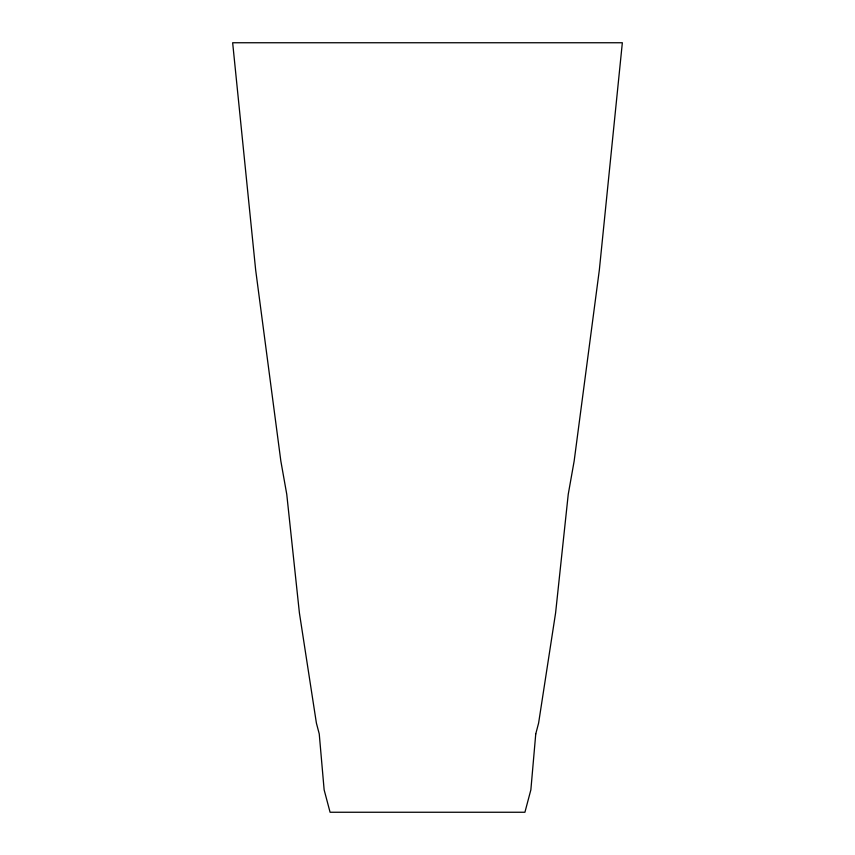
<?xml version="1.0" encoding="UTF-8"?>
<svg xmlns="http://www.w3.org/2000/svg" width="855" height="855" viewBox="0 0 855 855"><rect width="100%" height="100%" fill="white"/><g stroke="black" fill="none" stroke-linecap="round" stroke-linejoin="round"><path stroke-width="1.28" d="M535.754 733.943L530.859 789.87L524.917 812.25L330.083 812.25L324.141 789.87L319.246 733.943L316.393 723.073L299.4 612.907L286.756 494.297L280.857 461.112L255.666 270.052L232.656 42.75L622.344 42.75L599.334 270.052L574.143 461.112L568.244 494.297L555.6 612.907L538.607 723.073L535.754 733.943"/></g></svg>
